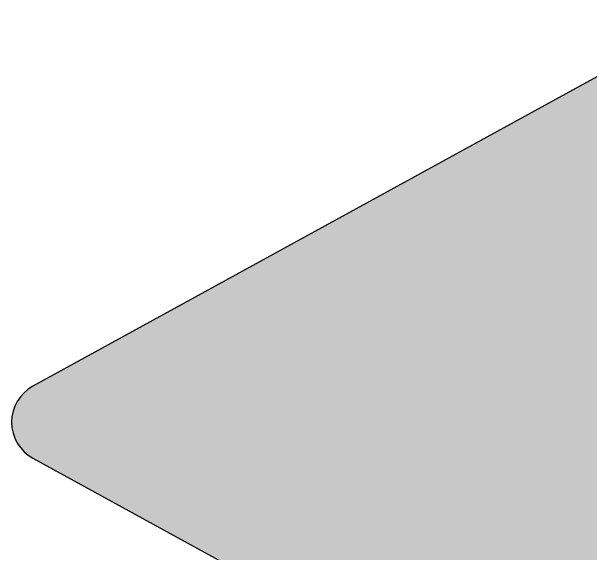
# Model space of a CAD drawing. Header units: millimetres. Extents: x 177 to 1473, y -1293 to 221.
# Drawn here: x 192.12 to 206.2, y 138.84 to 152.04 of the extents above; entities that cross this region are included whole.
import ezdxf

# ---------------------------------------------------------------- set-up
doc = ezdxf.new("R2010")
doc.units = ezdxf.units.MM
doc.layers.add('L25', color=1, linetype='Continuous')

msp = doc.modelspace()

# ---------------------------------------------------------------- hatches: boundary and pattern name
at = {"layer": 'L25'}
h = msp.add_hatch(color=256, dxfattribs=at)
edge = h.paths.add_edge_path()
edge.add_line((208.897, 138.535), (295.334, 138.535))
edge.add_line((295.334, 138.535), (293.759, 133.325))
edge.add_arc((294.716, 133.035), 1, 163.1739, 298.7571)
edge.add_line((295.197, 132.159), (311.597, 141.159))
edge.add_arc((311.116, 142.035), 1, 298.7571, 421.2429)
edge.add_line((311.597, 142.912), (295.197, 151.912))
edge.add_arc((294.716, 151.035), 1, 61.2429, 196.8261)
edge.add_line((293.759, 150.746), (295.334, 145.536))
edge.add_line((295.334, 145.536), (208.897, 145.536))
edge.add_line((208.897, 145.536), (210.473, 150.746))
edge.add_arc((209.516, 151.035), 1, 343.1739, 478.7571)
edge.add_line((209.035, 151.912), (192.635, 142.912))
edge.add_arc((193.116, 142.035), 1, 118.7571, 241.2429)
edge.add_line((192.635, 141.159), (209.035, 132.159))
edge.add_arc((209.516, 133.035), 1, 241.2429, 376.8261)
edge.add_line((210.473, 133.325), (208.897, 138.535))

# ---------------------------------------------------------------- linework, layer by layer
msp.add_lwpolyline([(208.897, 138.535), (295.334, 138.535), (293.759, 133.325, 0.671866), (295.197, 132.159), (311.597, 141.159, 0.591904), (311.597, 142.912), (295.197, 151.912, 0.671866), (293.759, 150.746), (295.334, 145.536), (208.897, 145.536), (210.473, 150.746, 0.671866), (209.035, 151.912), (192.635, 142.912, 0.591904), (192.635, 141.159), (209.035, 132.159, 0.671866), (210.473, 133.325)], format="xyb", close=True, dxfattribs=at)

doc.saveas('drawing.dxf')
